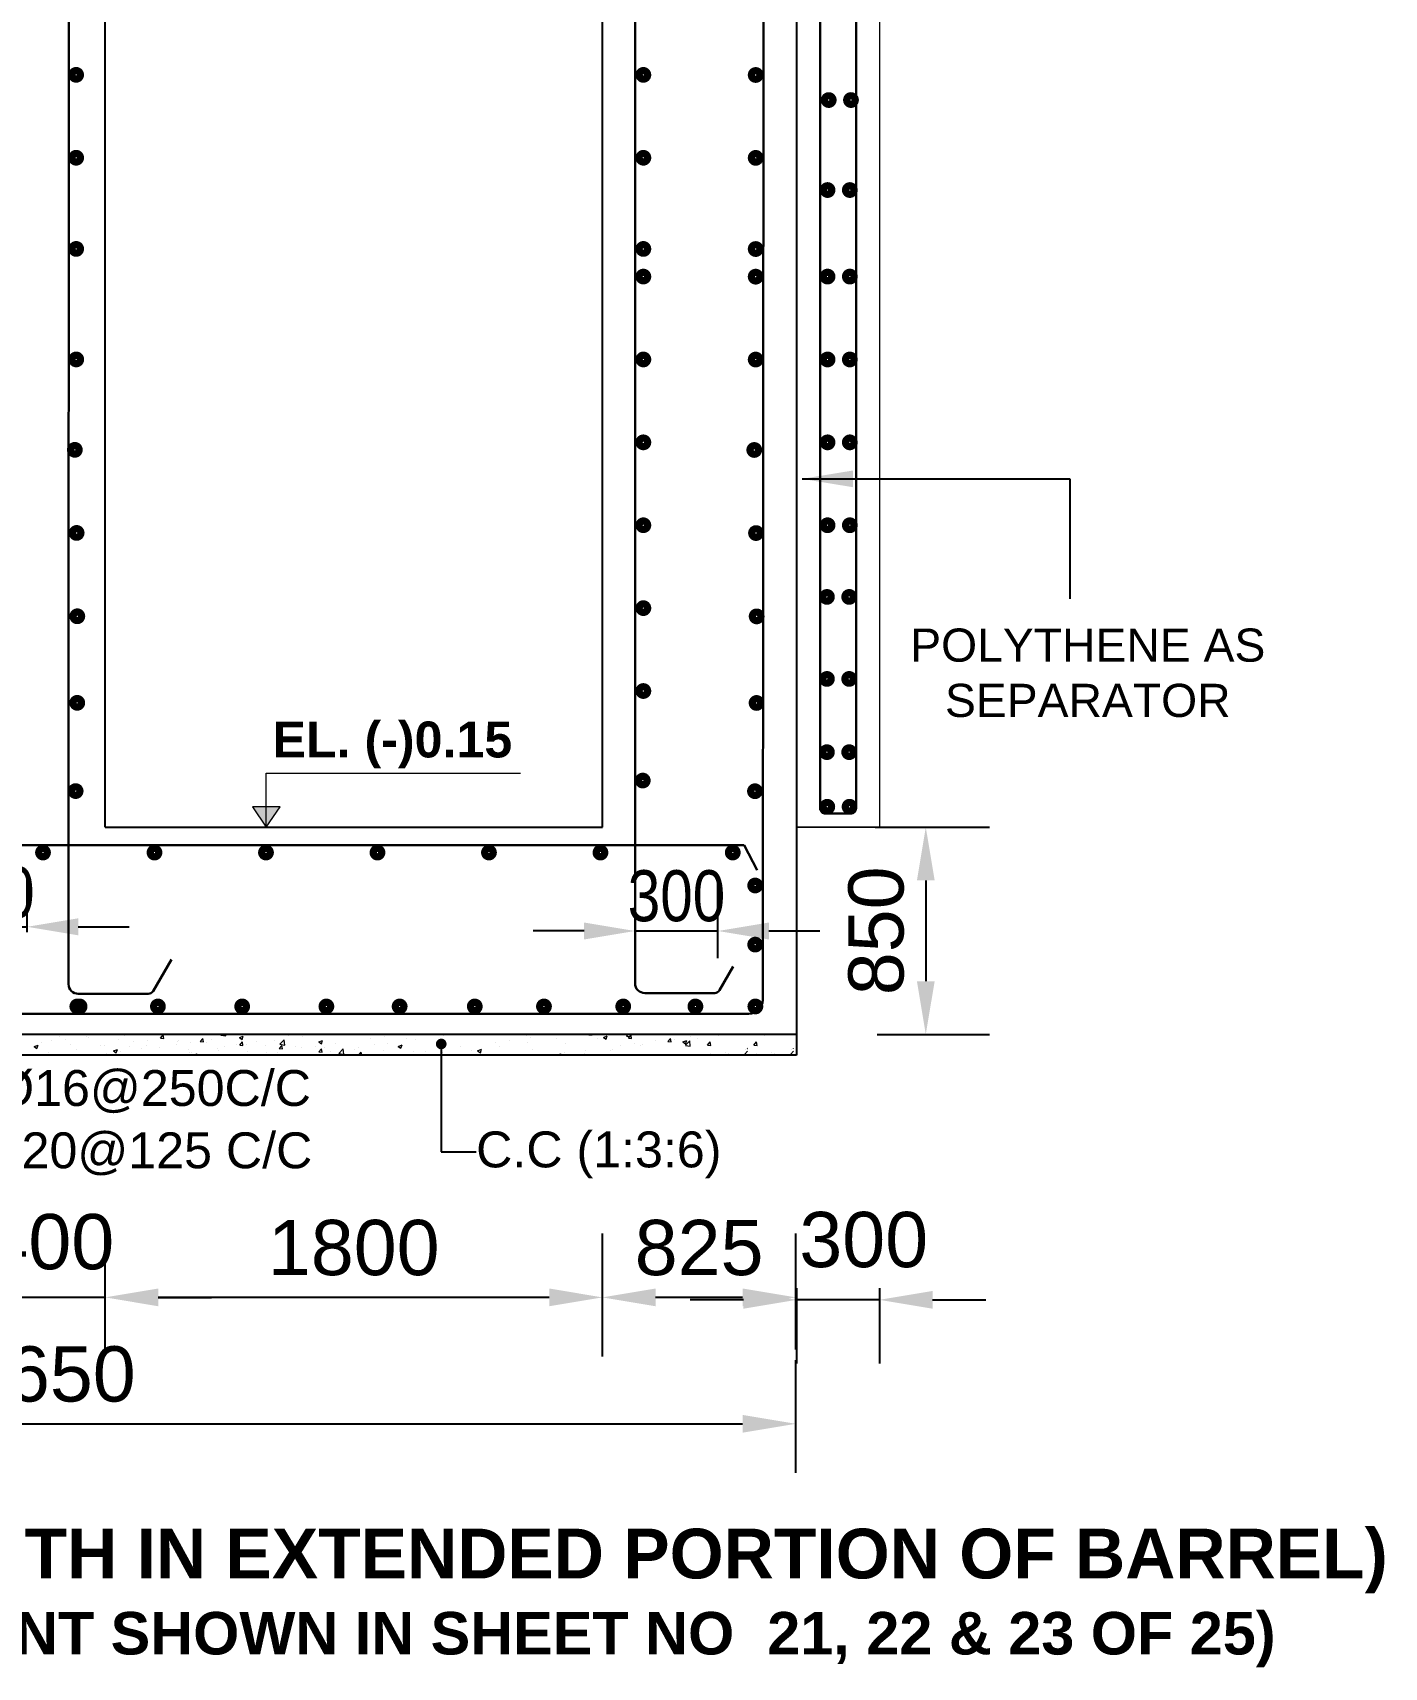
# Model space of a CAD drawing. Extents: x -358915 to 1258323, y -1667244 to -305611.
# Drawn here: x 693717 to 700077, y -1478107 to -1470415 of the extents above; entities that cross this region are included whole.
import ezdxf

# ---------------------------------------------------------------- set-up
doc = ezdxf.new("R2010")
doc.units = 0
doc.header["$LTSCALE"] = 300
doc.header["$MEASUREMENT"] = 0
doc.layers.get('DEFPOINTS').update_dxf_attribs({"linetype": 'CONTINUOUS'})
doc.layers.add('Dim', color=7, linetype='CONTINUOUS', lineweight=9)
doc.layers.add('ROD', color=1, linetype='CONTINUOUS', lineweight=30)
doc.layers.add('LINE', color=7, linetype='CONTINUOUS')
doc.layers.add('TXT', color=7, linetype='CONTINUOUS')
doc.styles.add('Arial', font='arial.ttf')
doc.styles.add('DIM', font='isocp3.shx')
doc.styles.add('dimText', font='ARIALN.TTF')
doc.dimstyles.new('dim n_120', dxfattribs={"dimtxt": 240, "dimasz": 240, "dimexe": 240, "dimexo": 150, "dimgap": 100, "dimtad": 2, "dimdec": 0, "dimzin": 0, "dimdsep": 46, "dimtxsty": 'DIM', "dimcen": 350, "dimclrd": 5, "dimclre": 5, "dimclrt": 7, "dimadec": 0, "dimazin": 0, "dimtfac": 1, "dimtdec": 0, "dimtmove": 0, "dimatfit": 3, "dimfxl": 240, "dimfxlon": 1, "dimtolj": 1, "dimtzin": 0, "dimarcsym": 0})
doc.dimstyles.new('dim_250', dxfattribs={"dimtxt": 500, "dimasz": 500, "dimexe": 500, "dimexo": 100, "dimgap": 150, "dimtad": 1, "dimdec": 0, "dimzin": 0, "dimdsep": 46, "dimtxsty": 'Arial', "dimcen": 350, "dimclrd": 5, "dimclre": 5, "dimclrt": 7, "dimadec": 0, "dimazin": 0, "dimtfac": 1, "dimtdec": 0, "dimtmove": 0, "dimatfit": 3, "dimfxl": 500, "dimfxlon": 1, "dimtolj": 1, "dimtzin": 0, "dimarcsym": 0})
doc.dimstyles.new('dim_70', dxfattribs={"dimtxt": 140, "dimasz": 140, "dimexe": 70, "dimexo": 40, "dimgap": 50, "dimtad": 1, "dimdec": 0, "dimzin": 0, "dimdsep": 46, "dimtxsty": 'Arial', "dimcen": 0.09, "dimclrd": 5, "dimclre": 5, "dimclrt": 7, "dimadec": 0, "dimazin": 0, "dimtfac": 1, "dimtdec": 0, "dimtmove": 0, "dimatfit": 3, "dimfxl": 1, "dimtolj": 1, "dimtzin": 0, "dimarcsym": 0})

# ---------------------------------------------------------------- blocks, each defined once
blk = doc.blocks.new('*D966')
at = {"layer": 'DEFPOINTS', "color": 0, "ltscale": 50, "transparency": 16777216}
for p in [(697580.8, -1474153.8), (697590.8, -1475128.8), (697919.3, -1475128.8)]:
    blk.add_point(p, dxfattribs=at)
at = {"layer": 'Dim', "color": 5, "lineweight": -2, "ltscale": 50, "transparency": 16777216}
for p, q in [((697680.8, -1474153.8), (698219.3, -1474153.8)), ((697919.3, -1474403.8), (697919.3, -1474878.8)), ((697690.8, -1475128.8), (698219.3, -1475128.8))]:
    blk.add_line(p, q, dxfattribs=at)
at = {"layer": 'Dim', "color": 5, "ltscale": 50, "transparency": 16777216}
for points in [[(697877.7, -1474403.8), (697961, -1474403.8), (697919.3, -1474153.8)], [(697877.7, -1474878.8), (697961, -1474878.8), (697919.3, -1475128.8)]]:
    blk.add_solid(points, dxfattribs=at)
at = {"layer": 'Dim', "color": 7, "ltscale": 50, "transparency": 16777216, "insert": (697686.6, -1474641.3), "char_height": 260, "attachment_point": 5, "rotation": 90, "style": 'Arial'}
blk.add_mtext('\\A1;850', dxfattribs=at)
blk = doc.blocks.new('*D968')
at = {"layer": 'DEFPOINTS', "color": 0, "ltscale": 50, "transparency": 16777216}
for p in [(693691.5, -1474622.4), (693301.7, -1474751.8), (693691.5, -1474797.3)]:
    blk.add_point(p, dxfattribs=at)
at = {"layer": 'Dim', "color": 5, "lineweight": -2, "ltscale": 50, "transparency": 16777216}
for p, q in [((693301.7, -1474622.4), (693301.7, -1474382.4)), ((693691.5, -1474647.3), (693691.5, -1474382.4)), ((693061.7, -1474622.4), (692821.7, -1474622.4)), ((693301.7, -1474622.4), (693691.5, -1474622.4)), ((693931.5, -1474622.4), (694171.5, -1474622.4))]:
    blk.add_line(p, q, dxfattribs=at)
at = {"layer": 'Dim', "color": 5, "ltscale": 50, "transparency": 16777216}
for points in [[(693061.7, -1474582.4), (693061.7, -1474662.4), (693301.7, -1474622.4)], [(693931.5, -1474582.4), (693931.5, -1474662.4), (693691.5, -1474622.4)]]:
    blk.add_solid(points, dxfattribs=at)
at = {"layer": 'Dim', "color": 7, "ltscale": 50, "transparency": 16777216, "insert": (693496.6, -1474461.7), "char_height": 240, "attachment_point": 5, "style": 'dimText'}
blk.add_mtext('\\A1;300', dxfattribs=at)
blk = doc.blocks.new('*D969')
at = {"layer": 'DEFPOINTS', "color": 0, "ltscale": 50, "transparency": 16777216}
for p in [(696941.2, -1474642.1), (696551.2, -1474918.6), (696941.2, -1474919.4)]:
    blk.add_point(p, dxfattribs=at)
at = {"layer": 'Dim', "color": 5, "lineweight": -2, "ltscale": 50, "transparency": 16777216}
for p, q in [((696551.2, -1474768.6), (696551.2, -1474402.1)), ((696941.2, -1474769.4), (696941.2, -1474402.1)), ((696311.2, -1474642.1), (696071.2, -1474642.1)), ((696551.2, -1474642.1), (696941.2, -1474642.1)), ((697181.2, -1474642.1), (697421.2, -1474642.1))]:
    blk.add_line(p, q, dxfattribs=at)
at = {"layer": 'Dim', "color": 5, "ltscale": 50, "transparency": 16777216}
for points in [[(696311.2, -1474602.1), (696311.2, -1474682.1), (696551.2, -1474642.1)], [(697181.2, -1474602.1), (697181.2, -1474682.1), (696941.2, -1474642.1)]]:
    blk.add_solid(points, dxfattribs=at)
at = {"layer": 'Dim', "color": 7, "ltscale": 50, "transparency": 16777216, "insert": (696746.2, -1474477.9), "char_height": 240, "attachment_point": 5, "style": 'dimText'}
blk.add_mtext('\\A1;300', dxfattribs=at)
blk = doc.blocks.new('*D962')
at = {"layer": 'DEFPOINTS', "color": 0, "ltscale": 50, "transparency": 16777216}
for p in [(693537.6, -1476366), (693537.6, -1476743.8), (694057.6, -1476711.2)]:
    blk.add_point(p, dxfattribs=at)
at = {"layer": 'Dim', "color": 5, "lineweight": -2, "ltscale": 50, "transparency": 16777216}
for p, q in [((693537.6, -1476643.8), (693537.6, -1476066)), ((694057.6, -1476611.2), (694057.6, -1476066)), ((693287.6, -1476366), (693037.6, -1476366)), ((694057.6, -1476366), (693537.6, -1476366)), ((694307.6, -1476366), (694557.6, -1476366))]:
    blk.add_line(p, q, dxfattribs=at)
at = {"layer": 'Dim', "color": 5, "ltscale": 50, "transparency": 16777216}
for points in [[(693287.6, -1476324.3), (693287.6, -1476407.7), (693537.6, -1476366)], [(694307.6, -1476324.3), (694307.6, -1476407.7), (694057.6, -1476366)]]:
    blk.add_solid(points, dxfattribs=at)
at = {"layer": 'Dim', "color": 7, "ltscale": 50, "transparency": 16777216, "insert": (693797.6, -1476105.6), "char_height": 260, "attachment_point": 5, "style": 'Arial'}
blk.add_mtext('\\A1;400', dxfattribs=at)
blk = doc.blocks.new('*D963')
at = {"layer": 'DEFPOINTS', "color": 0, "ltscale": 50, "transparency": 16777216}
for p in [(696397.6, -1476366), (696397.6, -1476743.8), (697307.6, -1476711.2)]:
    blk.add_point(p, dxfattribs=at)
at = {"layer": 'Dim', "color": 5, "lineweight": -2, "ltscale": 50, "transparency": 16777216}
for p, q in [((696397.6, -1476643.8), (696397.6, -1476066)), ((697307.6, -1476611.2), (697307.6, -1476066)), ((697057.6, -1476366), (696647.6, -1476366))]:
    blk.add_line(p, q, dxfattribs=at)
at = {"layer": 'Dim', "color": 5, "ltscale": 50, "transparency": 16777216}
for points in [[(696647.6, -1476324.3), (696647.6, -1476407.7), (696397.6, -1476366)], [(697057.6, -1476324.3), (697057.6, -1476407.7), (697307.6, -1476366)]]:
    blk.add_solid(points, dxfattribs=at)
at = {"layer": 'Dim', "color": 7, "ltscale": 50, "transparency": 16777216, "insert": (696852.6, -1476133.3), "char_height": 260, "attachment_point": 5, "style": 'Arial'}
blk.add_mtext('\\A1;825', dxfattribs=at)
blk = doc.blocks.new('*D964')
at = {"layer": 'DEFPOINTS', "color": 0, "ltscale": 50, "transparency": 16777216}
for p in [(694057.6, -1476366), (694057.6, -1476674.5), (696397.6, -1476665.8)]:
    blk.add_point(p, dxfattribs=at)
at = {"layer": 'Dim', "color": 5, "lineweight": -2, "ltscale": 50, "transparency": 16777216}
for p, q in [((694057.6, -1476574.5), (694057.6, -1476066)), ((696397.6, -1476565.8), (696397.6, -1476066)), ((696147.6, -1476366), (694307.6, -1476366))]:
    blk.add_line(p, q, dxfattribs=at)
at = {"layer": 'Dim', "color": 5, "ltscale": 50, "transparency": 16777216}
for points in [[(694307.6, -1476324.3), (694307.6, -1476407.7), (694057.6, -1476366)], [(696147.6, -1476324.3), (696147.6, -1476407.7), (696397.6, -1476366)]]:
    blk.add_solid(points, dxfattribs=at)
at = {"layer": 'Dim', "color": 7, "ltscale": 50, "transparency": 16777216, "insert": (695227.6, -1476133.3), "char_height": 260, "attachment_point": 5, "style": 'Arial'}
blk.add_mtext('\\A1;1800', dxfattribs=at)
blk = doc.blocks.new('*D965')
at = {"layer": 'DEFPOINTS', "color": 0, "ltscale": 50, "transparency": 16777216}
for p in [(697307.6, -1476960.8), (690287.6, -1477292.3), (697307.6, -1477292.3)]:
    blk.add_point(p, dxfattribs=at)
at = {"layer": 'Dim', "color": 5, "lineweight": -2, "ltscale": 50, "transparency": 16777216}
for p, q in [((690287.6, -1477192.3), (690287.6, -1476660.8)), ((697307.6, -1477192.3), (697307.6, -1476660.8)), ((690537.6, -1476960.8), (697057.6, -1476960.8))]:
    blk.add_line(p, q, dxfattribs=at)
at = {"layer": 'Dim', "color": 5, "ltscale": 50, "transparency": 16777216}
for points in [[(690537.6, -1476919.1), (690537.6, -1477002.5), (690287.6, -1476960.8)], [(697057.6, -1476919.1), (697057.6, -1477002.5), (697307.6, -1476960.8)]]:
    blk.add_solid(points, dxfattribs=at)
at = {"layer": 'Dim', "color": 7, "ltscale": 50, "transparency": 16777216, "insert": (693797.6, -1476728), "char_height": 260, "attachment_point": 5, "style": 'Arial'}
blk.add_mtext('\\A1;5650', dxfattribs=at)
blk = doc.blocks.new('*D982')
at = {"layer": 'DEFPOINTS', "color": 0, "ltscale": 50, "transparency": 16777216}
for p in [(697311.3, -1476222.5), (697701.3, -1476222.5), (697311.3, -1476377.6)]:
    blk.add_point(p, dxfattribs=at)
at = {"layer": 'Dim', "color": 5, "lineweight": -2, "ltscale": 50, "transparency": 16777216}
for p, q in [((697311.3, -1476322.5), (697311.3, -1476677.6)), ((697701.3, -1476322.5), (697701.3, -1476677.6)), ((697061.3, -1476377.6), (696811.3, -1476377.6)), ((697701.3, -1476377.6), (697311.3, -1476377.6)), ((697951.3, -1476377.6), (698201.3, -1476377.6))]:
    blk.add_line(p, q, dxfattribs=at)
at = {"layer": 'Dim', "color": 5, "ltscale": 50, "transparency": 16777216}
for points in [[(697061.3, -1476335.9), (697061.3, -1476419.2), (697311.3, -1476377.6)], [(697951.3, -1476335.9), (697951.3, -1476419.2), (697701.3, -1476377.6)]]:
    blk.add_solid(points, dxfattribs=at)
at = {"layer": 'Dim', "color": 7, "ltscale": 50, "transparency": 16777216, "insert": (697627.3, -1476095.7), "char_height": 260, "attachment_point": 5, "style": 'Arial'}
blk.add_mtext('\\A1;300', dxfattribs=at)

msp = doc.modelspace()

# ---------------------------------------------------------------- hatches: boundary and pattern name
at = {"layer": 'Dim', "ltscale": 500}
h = msp.add_hatch(color=15, dxfattribs=at)
h.dxf.hatch_style = 1
h.paths.add_polyline_path([(694815.9, -1474057.7), (694751.3, -1474057.7), (694815.9, -1474153.8)])
h.paths.add_polyline_path([(694880.6, -1474057.7), (694815.9, -1474057.7), (694815.9, -1474153.8)])

# ---------------------------------------------------------------- linework, layer by layer
at = {"layer": 'Dim', "ltscale": 50}
msp.add_lwpolyline([(697311.3, -1467133.8), (697311.3, -1474153.8), (697701.3, -1474153.8)], dxfattribs=at)
at = {"layer": 'Dim', "ltscale": 500}
msp.add_lwpolyline([(694815.9, -1474153.8), (694815.9, -1473898.8), (696012, -1473898.8)], dxfattribs=at)
msp.add_lwpolyline([(694815.9, -1474153.8), (694880.6, -1474057.7), (694751.3, -1474057.7)], close=True, dxfattribs=at)
at = {"layer": 'LINE', "lineweight": 18}
for p, q in [((697311.3, -1474153.8), (697311.3, -1466223.8)), ((697701.3, -1467133.8), (697701.3, -1474153.8))]:
    msp.add_line(p, q, dxfattribs=at)
at = {"layer": 'LINE', "lineweight": 15}
msp.add_line((694058, -1474153.2), (694057.6, -1466287.7), dxfattribs=at)
at = {"layer": 'LINE'}
for p, q in [((694057.6, -1474153.8), (694057.6, -1466288.4)), ((696397.6, -1474153.8), (696397.6, -1466288.4)), ((697311.3, -1466287.6), (697311.3, -1474153.8)), ((694057.6, -1474153.8), (696397.6, -1474153.8)), ((697311.3, -1474153.8), (697311.3, -1475226.3)), ((697311.3, -1475128.8), (692095.2, -1475128.8)), ((697311.3, -1475226.3), (692095.2, -1475226.3)), ((693883.5, -1475226.3), (693797.6, -1475226.3))]:
    msp.add_line(p, q, dxfattribs=at)
at = {"layer": 'LINE', "color": 2, "lineweight": 15}
for p, q in [((693757.1, -1475168.2), (693757.1, -1475168.2)), ((693794.9, -1475129.1), (693794.9, -1475129.1)), ((693806, -1475159.4), (693806, -1475159.4)), ((693841.1, -1475139.1), (693841.1, -1475139.1)), ((693871.1, -1475150.9), (693871.1, -1475150.9)), ((693969.6, -1475137.9), (693969.6, -1475137.9)), ((693979.9, -1475145), (693979.9, -1475145)), ((694118.7, -1475150.8), (694118.7, -1475150.8)), ((694131.4, -1475129.9), (694132.3, -1475128.8)), ((694131.4, -1475129.9), (694146.9, -1475131.2)), ((694146.9, -1475131.2), (694146.5, -1475128.8)), ((694191.6, -1475161.2), (694191.6, -1475161.2)), ((694257.5, -1475156.7), (694257.5, -1475156.7)), ((694317.9, -1475146.2), (694330.4, -1475131.2)), ((694317.9, -1475146.2), (694333.4, -1475147.5)), ((694325.1, -1475128.8), (694328.7, -1475131.3)), ((694325.1, -1475142.9), (694325.1, -1475142.9)), ((694328.7, -1475131.3), (694329.6, -1475128.8)), ((694333.4, -1475147.5), (694330.4, -1475131.2)), ((694396.3, -1475162.6), (694396.3, -1475162.6)), ((694403.1, -1475156.1), (694403.1, -1475156.1)), ((694458.2, -1475167.1), (694458.2, -1475167.1)), ((694504.4, -1475162.5), (694516.9, -1475147.5)), ((694504.4, -1475162.5), (694519.9, -1475163.8)), ((694519.9, -1475163.9), (694516.9, -1475147.6)), ((694535.1, -1475168.4), (694535.1, -1475168.4)), ((694554.8, -1475130.1), (694554.8, -1475130.1)), ((694556.7, -1475154.2), (694556.7, -1475154.2)), ((694602.7, -1475132.1), (694625.8, -1475135.7)), ((694602.8, -1475131.9), (694605.8, -1475128.8)), ((694625.8, -1475135.7), (694625, -1475128.8)), ((694689.5, -1475143.4), (694707.7, -1475136.4)), ((694689.5, -1475143.4), (694702.4, -1475152.1)), ((694690.9, -1475178.8), (694703.4, -1475163.9)), ((694702.4, -1475152.1), (694707.7, -1475136.4)), ((694706.4, -1475180.2), (694703.4, -1475163.9)), ((694720.9, -1475132.5), (694720.9, -1475132.5)), ((694768.7, -1475161.1), (694768.7, -1475161.1)), ((694853.1, -1475158.4), (694853.1, -1475158.4)), ((694880.3, -1475175), (694900.6, -1475153.9)), ((694903.3, -1475178.7), (694900.4, -1475154)), ((694920.3, -1475135.1), (694920.3, -1475135.1)), ((694988.2, -1475138.9), (694988.2, -1475138.9)), ((695063.1, -1475164.2), (695081.3, -1475157.2)), ((695063.1, -1475164.2), (695076, -1475172.9)), ((695076, -1475172.9), (695081.3, -1475157.2)), ((695143.8, -1475170.4), (695143.8, -1475170.4)), ((695308, -1475148.8), (695308, -1475148.8)), ((695373.1, -1475140.2), (695373.1, -1475140.2)), ((695474.5, -1475148), (695474.5, -1475148)), ((695518.4, -1475152.7), (695518.4, -1475152.7)), ((695649.7, -1475136), (695649.7, -1475136)), ((695895.2, -1475165), (695895.2, -1475165)), ((695960.3, -1475156.5), (695960.3, -1475156.5)), ((696039, -1475128.8), (696041.8, -1475130.7)), ((696041.8, -1475130.7), (696042.4, -1475128.8)), ((696046.4, -1475168.1), (696046.4, -1475168.1)), ((696058.7, -1475143.5), (696058.7, -1475143.5)), ((696181.4, -1475148.6), (696181.4, -1475148.6)), ((696314.9, -1475130.3), (696314.9, -1475130.3)), ((696333.2, -1475130.1), (696334.3, -1475128.8)), ((696333.2, -1475130.1), (696348.7, -1475131.4)), ((696348.7, -1475131.4), (696348.2, -1475128.8)), ((696373.6, -1475147), (696373.6, -1475147)), ((696402.5, -1475142.8), (696420.7, -1475135.8)), ((696402.5, -1475142.8), (696415.5, -1475151.5)), ((696415.5, -1475151.5), (696420.7, -1475135.8)), ((696510.6, -1475137), (696533.7, -1475140.6)), ((696510.7, -1475136.9), (696518.5, -1475128.8)), ((696519.7, -1475146.4), (696532.2, -1475131.4)), ((696519.7, -1475146.4), (696535.2, -1475147.7)), ((696535.2, -1475147.8), (696532.2, -1475131.5)), ((696533.7, -1475140.6), (696532.3, -1475128.8)), ((696645.9, -1475159.7), (696645.9, -1475159.7)), ((696706.2, -1475162.7), (696718.7, -1475147.8)), ((696706.2, -1475162.7), (696721.7, -1475164.1)), ((696711.6, -1475162.4), (696711.6, -1475162.4)), ((696721.7, -1475164.1), (696718.7, -1475147.8)), ((696739.1, -1475152), (696739.1, -1475152)), ((696776.2, -1475163.6), (696794.4, -1475156.6)), ((696776.2, -1475163.6), (696789.1, -1475172.4)), ((696788.2, -1475179.9), (696808.5, -1475158.8)), ((696789.1, -1475172.4), (696794.4, -1475156.6)), ((696806.4, -1475129.4), (696806.4, -1475129.4)), ((696811.2, -1475183.6), (696808.3, -1475159)), ((696810.1, -1475138.1), (696810.1, -1475138.1)), ((696843, -1475145.8), (696843, -1475145.8)), ((696875.1, -1475129.6), (696875.1, -1475129.6)), ((696892.6, -1475179), (696905.2, -1475164.1)), ((696908.2, -1475180.4), (696905.2, -1475164.1)), ((696945.2, -1475135.3), (696945.2, -1475135.3)), ((697092.3, -1475129.6), (697092.3, -1475129.6)), ((697109.8, -1475179), (697122.3, -1475164.1)), ((697125.3, -1475180.4), (697122.3, -1475164.1)), ((697162.3, -1475135.3), (697162.3, -1475135.3)), ((693723.7, -1475185.6), (693741.9, -1475178.6)), ((693723.7, -1475185.6), (693736.6, -1475194.3)), ((693736.6, -1475194.3), (693741.9, -1475178.6)), ((693791.8, -1475215.7), (693791.8, -1475215.7)), ((693895.9, -1475174), (693895.9, -1475174)), ((693925.2, -1475197.4), (693925.2, -1475197.4)), ((694034.7, -1475179.9), (694034.7, -1475179.9)), ((694056.6, -1475180.7), (694056.6, -1475180.7)), ((694065.4, -1475218.8), (694065.4, -1475218.8)), ((694097.3, -1475206.4), (694115.6, -1475199.4)), ((694097.3, -1475206.4), (694110.3, -1475215.1)), ((694099.9, -1475208.2), (694099.9, -1475208.2)), ((694110.3, -1475215.1), (694115.5, -1475199.4)), ((694130.5, -1475210.3), (694130.5, -1475210.3)), ((694173.5, -1475185.8), (694173.5, -1475185.8)), ((694229, -1475197.3), (694229, -1475197.3)), ((694251.5, -1475182.1), (694251.5, -1475182.1)), ((694312.3, -1475191.6), (694312.3, -1475191.6)), ((694393.2, -1475175.7), (694393.2, -1475175.7)), ((694451.1, -1475197.5), (694451.1, -1475197.5)), ((694453.3, -1475212.8), (694453.3, -1475212.8)), ((694465.4, -1475213.2), (694465.4, -1475213.2)), ((694473.5, -1475226.3), (694489.2, -1475220.2)), ((694487.2, -1475226.3), (694489.2, -1475220.2)), ((694588.3, -1475193.3), (694588.3, -1475193.3)), ((694589.9, -1475203.4), (694589.9, -1475203.4)), ((694617.1, -1475187.2), (694617.1, -1475187.2)), ((694673.9, -1475174.3), (694673.9, -1475174.3)), ((694690.9, -1475178.8), (694706.4, -1475180.2)), ((694721.8, -1475175), (694721.8, -1475175)), ((694728.7, -1475209.2), (694728.7, -1475209.2)), ((694812.7, -1475180.2), (694812.7, -1475180.2)), ((694816.1, -1475213.6), (694816.1, -1475213.6)), ((694867.5, -1475215.1), (694867.5, -1475215.1)), ((694877.4, -1475195.1), (694889.9, -1475180.2)), ((694877.4, -1475195.1), (694892.9, -1475196.5)), ((694880.1, -1475175.1), (694903.3, -1475178.7)), ((694892.9, -1475196.5), (694889.9, -1475180.2)), ((694951.5, -1475186), (694951.5, -1475186)), ((694980.3, -1475191.9), (694980.3, -1475191.9)), ((694985, -1475225.4), (694985, -1475225.4)), ((695006.3, -1475221), (695006.3, -1475221)), ((695019.6, -1475226.1), (695019.6, -1475226.1)), ((695045.4, -1475183.4), (695045.4, -1475183.4)), ((695063.8, -1475211.4), (695076.4, -1475196.5)), ((695063.8, -1475211.4), (695079.4, -1475212.8)), ((695079.4, -1475212.8), (695076.4, -1475196.5)), ((695090.2, -1475191.9), (695090.2, -1475191.9)), ((695118.5, -1475207.1), (695118.5, -1475207.1)), ((695157.6, -1475218.2), (695180.8, -1475221.7)), ((695157.8, -1475218), (695178, -1475196.9)), ((695171.3, -1475200.1), (695171.3, -1475200.1)), ((695180.8, -1475221.7), (695177.9, -1475197.1)), ((695229, -1475197.8), (695229, -1475197.8)), ((695249.8, -1475190.5), (695249.8, -1475190.5)), ((695251.6, -1475226.3), (695262.9, -1475212.8)), ((695265.4, -1475226.3), (695262.9, -1475212.8)), ((695322.9, -1475174), (695322.9, -1475174)), ((695367.8, -1475203.6), (695367.8, -1475203.6)), ((695384.9, -1475171), (695384.9, -1475171)), ((695436.8, -1475185), (695455, -1475178)), ((695436.8, -1475185), (695449.7, -1475193.7)), ((695449.7, -1475193.7), (695455, -1475178)), ((695506.6, -1475209.5), (695506.6, -1475209.5)), ((695567.4, -1475208.2), (695567.4, -1475208.2)), ((695632.5, -1475199.6), (695632.5, -1475199.6)), ((695645.4, -1475215.3), (695645.4, -1475215.3)), ((695646.5, -1475222.6), (695646.5, -1475222.6)), ((695731, -1475186.7), (695731, -1475186.7)), ((695781.6, -1475203.1), (695781.6, -1475203.1)), ((695784.2, -1475221.2), (695784.2, -1475221.2)), ((695810.4, -1475205.8), (695828.6, -1475198.9)), ((695810.4, -1475205.8), (695823.4, -1475214.6)), ((695823.3, -1475214.6), (695828.6, -1475198.9)), ((695915.1, -1475184.8), (695915.1, -1475184.8)), ((695918.7, -1475225.1), (695918.7, -1475225.1)), ((696070.3, -1475199), (696070.3, -1475199)), ((696154.5, -1475224.4), (696154.5, -1475224.4)), ((696185, -1475226.3), (696202.3, -1475219.7)), ((696200.1, -1475226.3), (696202.3, -1475219.7)), ((696219.6, -1475215.9), (696219.6, -1475215.9)), ((696221.9, -1475173), (696221.9, -1475173)), ((696311.8, -1475216.9), (696311.8, -1475216.9)), ((696318.1, -1475202.9), (696318.1, -1475202.9)), ((696435.9, -1475204.1), (696435.9, -1475204.1)), ((696443.1, -1475200.2), (696443.1, -1475200.2)), ((696482.3, -1475181.3), (696482.3, -1475181.3)), ((696547.4, -1475172.7), (696547.4, -1475172.7)), ((696578.1, -1475180.8), (696578.1, -1475180.8)), ((696587.5, -1475178), (696587.5, -1475178)), ((696788.1, -1475180.1), (696811.2, -1475183.7)), ((696892.6, -1475179), (696908.2, -1475180.4)), ((696905.2, -1475219.1), (696905.2, -1475219.1)), ((696974.8, -1475212.9), (696974.8, -1475212.9)), ((696990, -1475217), (696990, -1475217)), ((697065.5, -1475223.1), (697080.1, -1475225.4)), ((697065.7, -1475222.9), (697080.1, -1475208)), ((697069.4, -1475197.5), (697069.4, -1475197.5)), ((697079.1, -1475195.3), (697080.1, -1475194.2)), ((697079.1, -1475195.3), (697080.1, -1475195.4)), ((697109.8, -1475179), (697125.3, -1475180.4)), ((697122.3, -1475219.1), (697122.3, -1475219.1)), ((697192, -1475212.9), (697192, -1475212.9)), ((697207.1, -1475217), (697207.1, -1475217)), ((697282.7, -1475223.1), (697297.2, -1475225.4)), ((697282.8, -1475222.9), (697297.2, -1475208)), ((697286.5, -1475197.5), (697286.5, -1475197.5)), ((697296.2, -1475195.3), (697297.2, -1475194.2)), ((697296.2, -1475195.3), (697297.2, -1475195.4))]:
    msp.add_line(p, q, dxfattribs=at)
at = {"layer": 'LINE', "lineweight": 18}
msp.add_lwpolyline([(697701.3, -1474153.8), (697311.3, -1474153.8)], dxfattribs=at)
at = {"layer": 'ROD'}
for p, q in [((693885.7, -1474157.8), (693888.3, -1466470.8)), ((696551.2, -1466430.5), (696551.2, -1474888.4)), ((697151.8, -1474966.3), (697157.4, -1466412.4)), ((693885.7, -1474157.8), (693885.7, -1474892.3)), ((692172.6, -1474238.3), (697065, -1474238.3)), ((697065, -1474238.3), (697126.1, -1474356.5)), ((690514.2, -1475031.3), (697086.8, -1475031.3)), ((697131, -1475031.3), (697131, -1475031.3))]:
    msp.add_line(p, q, dxfattribs=at)
for points in [[(697550.7, -1474090), (697448.3, -1474090, -0.414214), (697422.3, -1474064), (697422.3, -1467282.4)], [(697591.3, -1467282.4), (697591.3, -1474064, -0.414214), (697565.3, -1474090), (697512.5, -1474090)], [(693885.7, -1474892.3, 0.414214), (693931.2, -1474937.8), (694260.6, -1474937.8, 0.266167), (694283, -1474925), (694370.1, -1474776.4)], [(696551.2, -1474888.4, 0.414214), (696596.7, -1474933.9), (696926.3, -1474933.9, 0.266167), (696948.7, -1474921), (697012.8, -1474808.7)]]:
    msp.add_lwpolyline(points, format="xyb", dxfattribs=at)
at = {"layer": 'ROD', "const_width": 39.9}
for points in [[(693904.9, -1470608.4, 1), (693937.5, -1470619.2, 1)], [(696574.1, -1470608.5, 1), (696606.6, -1470619.4, 1)], [(697102.6, -1470608.9, 1), (697135.2, -1470619.8, 1)], [(697446.3, -1470726.9, 1), (697478.8, -1470737.8, 1)], [(697551, -1470726.9, 1), (697583.6, -1470737.8, 1)], [(693905, -1470998.4, 1), (693937.6, -1471009.2, 1)], [(696574.1, -1470998.5, 1), (696606.6, -1471009.4, 1)], [(697102.6, -1470998.9, 1), (697135.2, -1471009.8, 1)], [(697440.8, -1471150.3, 1), (697473.4, -1471161.2, 1)], [(697545.6, -1471150.3, 1), (697578.2, -1471161.2, 1)], [(693905.2, -1471427.4, 1), (693937.7, -1471438.2, 1)], [(696574.1, -1471427.5, 1), (696606.6, -1471438.4, 1)], [(697102.6, -1471427.9, 1), (697135.2, -1471438.8, 1)], [(696574.1, -1471557.5, 1), (696606.6, -1471568.4, 1)], [(697102.6, -1471557.9, 1), (697135.2, -1471568.8, 1)], [(697440.8, -1471557.5, 1), (697473.4, -1471568.4, 1)], [(697545.6, -1471557.5, 1), (697578.2, -1471568.4, 1)], [(693905.4, -1471947.4, 1), (693938, -1471958.2, 1)], [(696574.1, -1471947.5, 1), (696606.6, -1471958.4, 1)], [(697102.6, -1471947.9, 1), (697135.2, -1471958.8, 1)], [(697440.8, -1471947.5, 1), (697473.4, -1471958.4, 1)], [(697545.6, -1471947.5, 1), (697578.2, -1471958.4, 1)], [(696574.1, -1472337.5, 1), (696606.6, -1472348.4, 1)], [(697440.8, -1472337.5, 1), (697473.4, -1472348.4, 1)], [(697545.6, -1472337.5, 1), (697578.2, -1472348.4, 1)], [(693899, -1472372.5, 1), (693931.4, -1472383.9, 1)], [(697096.1, -1472373.1, 1), (697128.4, -1472384.5, 1)], [(696574.1, -1472727.5, 1), (696606.6, -1472738.4, 1)], [(697440.8, -1472727.5, 1), (697473.4, -1472738.4, 1)], [(697545.6, -1472727.5, 1), (697578.2, -1472738.4, 1)], [(693907.4, -1472763.5, 1), (693939.8, -1472774.9, 1)], [(697104.3, -1472764, 1), (697136.7, -1472775.4, 1)], [(696574.1, -1473117.5, 1), (696606.6, -1473128.4, 1)], [(697437.9, -1473064.8, 1), (697470.4, -1473075.6, 1)], [(697542.6, -1473064.8, 1), (697575.2, -1473075.6, 1)], [(693910.5, -1473155.6, 1), (693942.9, -1473167, 1)], [(697107.3, -1473156.1, 1), (697139.7, -1473167.5, 1)], [(696574.1, -1473507.5, 1), (696606.6, -1473518.4, 1)], [(697437.9, -1473450.7, 1), (697470.4, -1473461.5, 1)], [(697542.6, -1473450.7, 1), (697575.2, -1473461.5, 1)], [(693910.2, -1473562.9, 1), (693942.6, -1473574.2, 1)], [(697106.8, -1473563.5, 1), (697139.2, -1473574.8, 1)], [(697437.9, -1473806.1, -1), (697470.4, -1473795.2, -1)], [(697542.6, -1473806.1, -1), (697575.2, -1473795.2, -1)], [(696571.3, -1473939.7, -1), (696603.8, -1473928.9, -1)], [(693902.3, -1473979.6, 1), (693935.6, -1473987.9, 1)], [(697098.9, -1473980.2, 1), (697132.1, -1473988.5, 1)], [(697439.6, -1474052.1, 1), (697472.1, -1474062.9, 1)], [(697544.4, -1474052.1, 1), (697576.9, -1474062.9, 1)], [(693781.6, -1474267.6, -1), (693749.1, -1474278.4, -1)], [(694273.7, -1474267.7, 1), (694306.2, -1474278.6, 1)], [(694798.3, -1474267.6, 1), (694830.9, -1474278.4, 1)], [(695355.5, -1474267.7, -1), (695322.9, -1474278.6, -1)], [(695847.5, -1474267.6, 1), (695880.1, -1474278.4, 1)], [(696372.1, -1474267.7, 1), (696404.7, -1474278.6, 1)], [(696994.7, -1474267.5, 1), (697027.3, -1474278.3, 1)], [(697100.3, -1474422.6, 1), (697132.8, -1474433.4, 1)], [(697100.3, -1474700.8, 1), (697132.8, -1474711.6, 1)], [(693943.2, -1474991.7, -1), (693910.6, -1475002.6, -1)], [(693921.3, -1474991.7, 1), (693953.9, -1475002.6, 1)], [(694322.5, -1474991.7, -1), (694289.9, -1475002.6, -1)], [(694718.8, -1474991.7, -1), (694686.2, -1475002.6, -1)], [(695082.5, -1474991.7, 1), (695115, -1475002.6, 1)], [(695427.2, -1474991.7, 1), (695459.8, -1475002.6, 1)], [(695780.9, -1474991.7, 1), (695813.4, -1475002.6, 1)], [(696139, -1474991.7, -1), (696106.4, -1475002.6, -1)], [(696479.3, -1474991.7, 1), (696511.8, -1475002.6, 1)], [(696819, -1474991.7, 1), (696851.6, -1475002.6, 1)], [(697133.7, -1474991.7, -1), (697101.1, -1475002.6, -1)]]:
    msp.add_lwpolyline(points, format="xyb", close=True, dxfattribs=at)
at = {"layer": 'ROD'}
msp.add_arc((697086.8, -1474966.3), 65, 270, 359.96264, dxfattribs=at)

# ---------------------------------------------------------------- texts
at = {"layer": 'TXT', "color": 0, "attachment_point": 4, "style": 'Arial'}
for s, insert, char_height, width in [('\\pxqc;POLYTHENE AS\\PSEPARATOR{\\H1.0833x; } ', (697766.3, -1473428.1), 156, 1830.533), ('%%C16@250C/C', (693539.9, -1475397.9), 169, 1804.842), ('%%C20@125 C/C', (693480.8, -1475691.1), 169, 1804.842), ('C.C (1:3:6)', (695803.5, -1475695.3), 169, 1753.463)]:
    msp.add_mtext(s, dxfattribs=dict(at, insert=insert, char_height=char_height, width=width))
at = {"layer": 'TXT', "color": 6, "insert": (695409.3, -1473766.6), "char_height": 169, "width": 3455.429, "attachment_point": 5, "style": 'Arial'}
msp.add_mtext('{\\fArial|b1|i0|c0|p34;EL. (-)0.15}', dxfattribs=at)
at = {"layer": 'TXT', "color": 0, "insert": (687702, -1477931.8), "char_height": 130, "width": 14512.659, "attachment_point": 4}
msp.add_mtext('\\A1;{\\fArial|b1|i0|c0|p34;\\H1.8x;\\C6;SECTION R\\H0.7x;\\S^ 1;\\H1.429x;-R\\H0.7x;\\S^ 1;\\H1.429x; (VALID FOR 450 LENGTH IN EXTENDED PORTION OF BARREL)\\P\\A0;\\H0.6478x;\\C7;                                      \\H1.319x;    (FOUNDATION TREATMENT SHOWN IN SHEET NO  21, 22 & 23 OF 25) \\P\\A1;\\fArial|b0|i0|c0|p34;\\H0.8456x;\\C6;  }', dxfattribs=at)

# ---------------------------------------------------------------- dimensions: what is measured, and where the dimension line sits
at = {"layer": 'Dim', "ltscale": 50}
for base, p1, p2, angle, text, picture, middle in [((697919.3, -1475128.8), (697580.8, -1474153.8), (697590.8, -1475128.8), 270, '850', '*D966', (697686.6, -1474641.3)), ((694057.6, -1476366), (696397.6, -1476665.8), (694057.6, -1476674.5), 180, '1800', '*D964', (695227.6, -1476133.3)), ((696397.6, -1476366), (697307.6, -1476711.2), (696397.6, -1476743.8), 180, '825', '*D963', (696852.6, -1476133.3))]:
    dim = msp.add_linear_dim(base=base, p1=p1, p2=p2, angle=angle, text=text, dimstyle='dim_250', override={"dimtxt": 260, "dimasz": 250, "dimexe": 300, "dimgap": 100, "dimtmove": 2}, dxfattribs=at)
    dim.commit()
    dim.dimension.update_dxf_attribs({"geometry": picture, "text_midpoint": middle})
dim = msp.add_linear_dim(base=(693691.5, -1474622.4), p1=(693301.7, -1474751.8), p2=(693691.5, -1474797.3), text='300', dimstyle='dim n_120', override={"dimgap": 10, "dimtxsty": 'dimText', "dimtmove": 2}, dxfattribs=at)
dim.commit()
dim.dimension.update_dxf_attribs({"geometry": '*D968', "text_midpoint": (693496.6, -1474461.7), "dimtype": 160})
for base, p1, p2, text, dimstyle, override, picture, middle in [((696941.2, -1474642.1), (696551.2, -1474918.6), (696941.2, -1474919.4), '300', 'dim n_120', {"dimgap": 10, "dimtxsty": 'dimText', "dimtmove": 2}, '*D969', (696746.2, -1474477.9)), ((693537.6, -1476366), (694057.6, -1476711.2), (693537.6, -1476743.8), '400', 'dim_250', {"dimtxt": 260, "dimasz": 250, "dimexe": 300, "dimgap": 100, "dimtmove": 2}, '*D962', (693797.6, -1476105.6)), ((697311.3, -1476377.6), (697701.3, -1476222.5), (697311.3, -1476222.5), '300', 'dim_250', {"dimtxt": 260, "dimasz": 250, "dimexe": 300, "dimgap": 100, "dimtmove": 2}, '*D982', (697627.3, -1476095.7))]:
    dim = msp.add_linear_dim(base=base, p1=p1, p2=p2, angle=180, text=text, dimstyle=dimstyle, override=override, dxfattribs=at)
    dim.commit()
    dim.dimension.update_dxf_attribs({"geometry": picture, "text_midpoint": middle, "dimtype": 160})
dim = msp.add_linear_dim(base=(697307.6, -1476960.8), p1=(690287.6, -1477292.3), p2=(697307.6, -1477292.3), text='5650', dimstyle='dim_250', override={"dimtxt": 260, "dimasz": 250, "dimexe": 300, "dimgap": 100, "dimtmove": 2}, dxfattribs=at)
dim.commit()
dim.dimension.update_dxf_attribs({"geometry": '*D965', "text_midpoint": (693797.6, -1476728)})

# ---------------------------------------------------------------- leaders
for points, dimstyle, override in [([(697337.3, -1472514.7), (698596.7, -1472514.7), (698596.7, -1473078.6)], 'dim n_120', {"dimgap": 100, "dimtad": 0}), ([(695639.3, -1475173.6), (695639.3, -1475680.7), (695803.1, -1475680.7)], 'dim_70', {"dimasz": 50, "dimgap": 20, "dimtad": 0, "dimldrblk": 'Dot'})]:
    msp.add_leader(points, dimstyle=dimstyle, override=override, dxfattribs=at)

doc.saveas('drawing.dxf')
